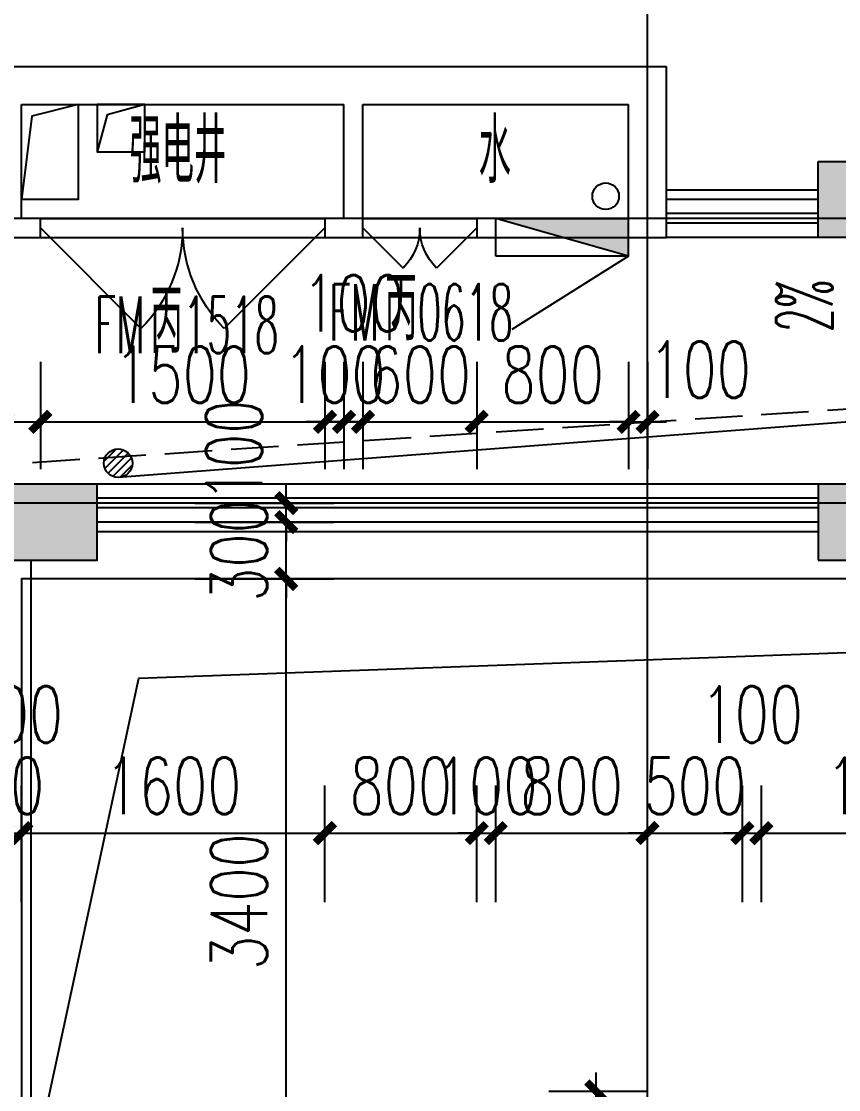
# Model space of a CAD drawing. Extents: x -59851 to 653804, y -249523 to 437614.
# Drawn here: x -37214 to -32906, y 18615 to 24244 of the extents above; entities that cross this region are included whole.
import ezdxf

# ---------------------------------------------------------------- set-up
doc = ezdxf.new("R2010")
doc.units = 0
doc.header["$LTSCALE"] = 1000
doc.header["$MEASUREMENT"] = 0
doc.linetypes.add('DASH', pattern=[0.35, 0.25, -0.1])
for name, color, linetype in [('-消防立管', 1, 'Continuous'), ('A-洞口', 105, 'Continuous'), ('A-疏散距离', 105, 'DASH'), ('A-看线', 105, 'Continuous'), ('A-第三道尺寸线', 105, 'Continuous'), ('A-线脚看线', 9, 'Continuous'), ('AE-FLOR', 151, 'Continuous'), ('DOOR_FIRE', 4, 'Continuous'), ('DOOR_FIRE_TEXT', 7, 'Continuous'), ('DOTE', 16, 'Continuous'), ('NL', 5, 'Continuous'), ('PUB_HATCH', 8, 'Continuous'), ('PUB_TEXT', 7, 'Continuous'), ('WALL', 2, 'Continuous'), ('ys', 154, 'Continuous'), ('剪力墙', 6, 'Continuous'), ('栏杆', 142, 'Continuous')]:
    doc.layers.add(name, color=color, linetype=linetype)
doc.layers.add('A-area(算全面积)', color=21, linetype='Continuous', plot=False)
doc.styles.add('_TCH_DIM', font='SIMPLEX.shx', dxfattribs={"width": 0.7, "bigfont": 'GBCBIG.shx'})
doc.styles.add('_TCH_DIM_T3', font='SIMPLEX.shx', dxfattribs={"width": 0.705882, "bigfont": 'GBCBIG.shx'})
doc.styles.add('_TCH_WINDOW', font='SIMPLEX.shx', dxfattribs={"width": 0.7, "height": 3.5, "bigfont": 'GBCBIG.shx'})
doc.styles.get("Standard").update_dxf_attribs({"font": 'gbenor.shx', "width": 0.7, "bigfont": 'gbcbig.shx'})
doc.dimstyles.new('_TCH_ARCH&&100', dxfattribs={"dimtxt": 297.5, "dimasz": 100, "dimexe": 250, "dimexo": 300, "dimgap": 100, "dimtad": 1, "dimdec": 0, "dimzin": 0, "dimdsep": 46, "dimtxsty": '_TCH_DIM_T3', "dimblk": 'ARCHTICK', "dimcen": 0.09, "dimclrt": 7, "dimazin": 2, "dimtfac": 1, "dimtdec": 0, "dimtix": 1, "dimtmove": 2, "dimatfit": 3, "dimfxl": 0, "dimtolj": 1, "dimtzin": 0, "dimarcsym": 0})

# ---------------------------------------------------------------- blocks, each defined once
blk = doc.blocks.new('jgjlq030328')
at = {"layer": 'PUB_HATCH'}
for points in [[(-279335, 22611.9), (-278735, 22611.9), (-278735, 22211.9), (-279335, 22211.9)], [(-283735, 20511.9), (-283135, 20511.9), (-283135, 20911.9), (-283735, 20911.9)], [(-279335, 20511.9), (-278735, 20511.9), (-278735, 20911.9), (-279335, 20911.9)]]:
    blk.add_hatch(color=256, dxfattribs=at).paths.add_polyline_path(points)
at = {"layer": '剪力墙'}
for points in [[(-279335, 22611.9), (-278735, 22611.9), (-278735, 22211.9), (-279335, 22211.9)], [(-283735, 20511.9), (-283135, 20511.9), (-283135, 20911.9), (-283735, 20911.9)], [(-279335, 20511.9), (-278735, 20511.9), (-278735, 20911.9), (-279335, 20911.9)]]:
    blk.add_lwpolyline(points, close=True, dxfattribs=at)
blk = doc.blocks.new('zhouxianssceng0329')
at = {"layer": 'DOTE'}
for p, q in [((-33913.7, 132089.9), (-33913.7, 156469.4)), ((5501.3, 148798.2), (-44988.6, 148798.2)), ((-20013.7, 147298.2), (-44988.6, 147298.2))]:
    blk.add_line(p, q, dxfattribs=at)
blk = doc.blocks.new('ssxianjiao0329')
at = {"layer": 'A-线脚看线'}
for points in [[(-33813.7, 148948.2), (-33013.7, 148948.2)], [(-36813.7, 147148.2), (-33013.7, 147148.2)], [(-37163.7, 146998.2), (-37163.7, 143498.2)]]:
    blk.add_lwpolyline(points, dxfattribs=at)
blk = doc.blocks.new('$DorLib2D$00000116')
at = {"color": 0}
for p, q in [((-0.5, 0), (-0.1464, 0.3536)), ((0.5, 0), (0.1464, 0.3536))]:
    blk.add_line(p, q, dxfattribs=at)
for centre, start, end in [((-0.5, 0), 0, 45), ((0.5, 0), 135, 180)]:
    blk.add_arc(centre, 0.5, start, end, dxfattribs=at)
blk = doc.blocks.new('youceshujing0329')
at = {"layer": 'A-洞口'}
for points in [[(-37213.7, 22682.6), (-36913.7, 22682.6), (-36913.7, 22182.6), (-37213.7, 22182.6)], [(-36813.7, 22682.6), (-36813.7, 22432.6), (-36563.7, 22432.6), (-36563.7, 22682.6)]]:
    blk.add_lwpolyline(points, close=True, dxfattribs=at)
for points in [[(-36913.7, 22682.6), (-37158.2, 22620.6), (-37213.7, 22182.6)], [(-36563.7, 22682.6), (-36761, 22628.3), (-36813.7, 22432.6)]]:
    blk.add_lwpolyline(points, dxfattribs=at)
at = {"layer": 'DOOR_FIRE'}
for p, q in [((-37113.7, 22082.6), (-35613.7, 22082.6)), ((-35413.7, 22082.6), (-34813.7, 22082.6)), ((-37113.7, 21982.6), (-35613.7, 21982.6)), ((-35413.7, 21982.6), (-34813.7, 21982.6))]:
    blk.add_line(p, q, dxfattribs=at)
at = {"layer": 'WALL'}
for p, q in [((-37413.7, 22882.6), (-35413.7, 22882.6)), ((-37413.7, 21982.6), (-37413.7, 22882.6)), ((-35413.7, 22882.6), (-33813.7, 22882.6)), ((-33813.7, 21982.6), (-33813.7, 22882.6)), ((-37213.7, 22682.6), (-35513.7, 22682.6)), ((-37213.7, 22082.6), (-37213.7, 22682.6)), ((-35513.7, 22082.6), (-35513.7, 22682.6)), ((-35413.7, 22082.6), (-35413.7, 22682.6)), ((-35413.7, 22682.6), (-34013.7, 22682.6)), ((-34013.7, 22082.6), (-34013.7, 22682.6)), ((-37113.7, 22082.6), (-37213.7, 22082.6)), ((-37113.7, 21982.6), (-37113.7, 22082.6)), ((-35513.7, 22082.6), (-35613.7, 22082.6)), ((-35613.7, 22082.6), (-35613.7, 21982.6)), ((-35413.7, 21982.6), (-35413.7, 22082.6)), ((-34013.7, 22082.6), (-34813.7, 22082.6)), ((-34813.7, 22082.6), (-34813.7, 21982.6)), ((-37413.7, 21982.6), (-37113.7, 21982.6)), ((-35613.7, 21982.6), (-35413.7, 21982.6)), ((-34813.7, 21982.6), (-33813.7, 21982.6))]:
    blk.add_line(p, q, dxfattribs=at)
at = {"layer": 'DOOR_FIRE', "zscale": 100}
for p, xscale, yscale in [((-36363.7, 22032.6), 1500, -1500), ((-35113.7, 22032.6), 600, -600)]:
    blk.add_blockref('$DorLib2D$00000116', p, dxfattribs=dict(at, xscale=xscale, yscale=yscale))
at = {"layer": 'DOOR_FIRE_TEXT', "style": '_TCH_WINDOW'}
for s, height, width, p in [('丙', 337.6, 0.7, (-35297.7, 21439)), ('FM', 297.5, 0.494118, (-35591.7, 21439)), ('0618', 297.5, 0.494118, (-35125.7, 21439)), ('FM', 297.5, 0.494118, (-36827.7, 21372.6)), ('丙', 337.6, 0.7, (-36533.7, 21372.6)), ('1518', 297.5, 0.494118, (-36361.7, 21372.6))]:
    blk.add_text(s, height=height, dxfattribs=dict(at, width=width)).set_placement(p)
at = {"layer": 'PUB_TEXT', "width": 0.7}
for s, height, p in [('强电井', 337.59, (-36644, 22269.3)), ('水', 337.6, (-34803.6, 22269.3))]:
    blk.add_text(s, height=height, dxfattribs=at).set_placement(p)
blk = doc.blocks.new('hhhhxintongqutong0329')
at = {"layer": 'A-area(算全面积)'}
blk.add_lwpolyline([(-37213.7, 20182.6), (-37213.7, 20182.6), (-37213.7, 20182.6), (-37213.7, 16782.6), (-34663.7, 16782.6), (-34663.7, 16782.6), (-33413.7, 16782.6), (-33413.7, 16782.6), (-31813.7, 16782.6), (-31813.7, 16982.6), (-31213.7, 16982.6), (-31213.7, 13682.6), (-29813.7, 13682.6), (-29813.7, 16982.6), (-29213.7, 16982.6), (-29213.7, 16782.6), (-27713.6, 16782.6), (-27713.6, 16782.6), (-26463.7, 16782.6), (-26463.7, 16782.6), (-25563.6, 16782.6), (-25563.7, 18382.6), (-22113.7, 18382.6), (-22113.7, 20182.6)], close=True, dxfattribs=at)
at = {"layer": 'A-看线'}
blk.add_lwpolyline([(-22113.7, 20182.6), (-37213.7, 20182.6)], dxfattribs=at)
at = {"layer": 'AE-FLOR'}
for points in [[(-33013.7, 22182.6), (-33813.7, 22182.6)], [(-33013.7, 21982.6), (-33813.7, 21982.6)], [(-33013.7, 20682.6), (-36813.7, 20682.6)], [(-33013.7, 20482.6), (-36813.7, 20482.6)]]:
    blk.add_lwpolyline(points, dxfattribs=at)
at = {"layer": '栏杆'}
for points in [[(-33013.7, 22107.6), (-33813.7, 22107.6)], [(-33013.7, 22057.6), (-33813.7, 22057.6)], [(-33013.7, 20607.6), (-36813.7, 20607.6)], [(-33013.7, 20557.6), (-36813.7, 20557.6)]]:
    blk.add_lwpolyline(points, dxfattribs=at)
blk = doc.blocks.new('_LV13')
at = {"color": 0}
for p, q in [((-0.071, 0.495), (-0.495, 0.071)), ((0.183, 0.465), (-0.465, -0.183)), ((0.354, 0.354), (-0.354, -0.354)), ((0.465, 0.183), (-0.183, -0.465)), ((0.495, -0.071), (0.071, -0.495))]:
    blk.add_line(p, q, dxfattribs=at)
blk.add_circle((0, 0), 0.5)
blk = doc.blocks.new('XHS1')
at = {"layer": '-消防立管'}
blk.add_hatch(color=253, dxfattribs=at).paths.add_polyline_path([(918395.2, -437306.6), (918595.2, -438006.6), (918595.2, -437306.6)])
for p, q in [((918395.2, -437306.6), (918595.2, -438006.6)), ((918395.2, -437306.6), (918395.2, -438006.6)), ((918395.2, -437306.6), (918595.2, -437306.6)), ((918595.2, -438006.6), (918595.2, -437306.6)), ((918395.2, -438006.6), (918595.2, -438006.6))]:
    blk.add_line(p, q, dxfattribs=at)
at = {"ltscale": 0.5}
blk.add_line((918395.2, -437306.6), (918008.9, -437922.4), dxfattribs=at)
blk = doc.blocks.new('2cengxiaohoushuan0429')
at = {"layer": '-消防立管'}
blk.add_circle((72107.4, 134982.5), 70, dxfattribs=at)
at = {"layer": '-消防立管', "xscale": -1, "rotation": 270}
blk.add_blockref('XHS1', (509534.5, -783728.9), dxfattribs=at)
blk = doc.blocks.new('_ArchTick')
at = {"color": 0, "linetype": 'ByBlock', "const_width": 0.4}
blk.add_lwpolyline([(-0.5, -0.5), (0.5, 0.5)], dxfattribs=at)
blk = doc.blocks.new('*D1151')
at = {"layer": 'A-第三道尺寸线', "color": 0, "lineweight": -2, "transparency": 16777216}
for p, q in [((-34183.6, 18605.7), (-34183.6, 18705.7)), ((-33913.8, 18605.7), (-34433.6, 18605.7)), ((-34183.6, 17905.7), (-34183.6, 18605.7)), ((-33913.8, 17905.7), (-34433.6, 17905.7)), ((-34183.6, 17905.7), (-34183.6, 17805.7))]:
    blk.add_line(p, q, dxfattribs=at)
at = {"layer": 'Defpoints', "color": 0, "transparency": 16777216}
for p in [(-34183.6, 18605.7), (-33613.8, 18605.7), (-33613.8, 17905.7)]:
    blk.add_point(p, dxfattribs=at)
at = {"layer": 'A-第三道尺寸线', "color": 0, "lineweight": -2, "transparency": 16777216, "xscale": 100, "yscale": 100, "zscale": 100}
for p, rotation in [((-34183.6, 18605.7), 270), ((-34183.6, 17905.7), 90)]:
    blk.add_blockref('_ArchTick', p, dxfattribs=dict(at, rotation=rotation))
at = {"layer": 'A-第三道尺寸线', "color": 7, "transparency": 16777216, "insert": (-34432.3, 18255.7), "char_height": 297.5, "attachment_point": 5, "rotation": 90, "style": '_TCH_DIM_T3'}
blk.add_mtext('\\A1;700', dxfattribs=at)
blk = doc.blocks.new('*D1225')
at = {"layer": 'A-第三道尺寸线', "color": 0, "lineweight": -2, "transparency": 16777216}
for p, q in [((-34013.7, 22450.2), (-34013.7, 21883.5)), ((-33913.7, 22450.2), (-33913.7, 21883.5)), ((-34013.7, 22133.5), (-34113.7, 22133.5)), ((-34013.7, 22133.5), (-33913.7, 22133.5)), ((-33913.7, 22133.5), (-33813.7, 22133.5))]:
    blk.add_line(p, q, dxfattribs=at)
at = {"layer": 'Defpoints', "color": 0, "transparency": 16777216}
for p in [(-34013.7, 22750.2), (-33913.7, 22750.2), (-33913.7, 22133.5)]:
    blk.add_point(p, dxfattribs=at)
at = {"layer": 'A-第三道尺寸线', "color": 0, "lineweight": -2, "transparency": 16777216, "xscale": 100, "yscale": 100, "zscale": 100}
blk.add_blockref('_ArchTick', (-34013.7, 22133.5), dxfattribs=at)
at = {"layer": 'A-第三道尺寸线', "color": 0, "lineweight": -2, "transparency": 16777216, "xscale": 100, "yscale": 100, "zscale": 100, "rotation": 180}
blk.add_blockref('_ArchTick', (-33913.7, 22133.5), dxfattribs=at)
at = {"layer": 'A-第三道尺寸线', "color": 7, "transparency": 16777216, "insert": (-33638.7, 22408.5), "char_height": 297.5, "attachment_point": 5, "style": '_TCH_DIM_T3'}
blk.add_mtext('\\A1;100', dxfattribs=at)
blk = doc.blocks.new('*D1226')
at = {"layer": 'A-第三道尺寸线', "color": 0, "lineweight": -2, "transparency": 16777216}
for p, q in [((-34813.7, 22450.2), (-34813.7, 21883.5)), ((-34013.7, 22450.2), (-34013.7, 21883.5)), ((-34813.7, 22133.5), (-34013.7, 22133.5))]:
    blk.add_line(p, q, dxfattribs=at)
at = {"layer": 'Defpoints', "color": 0, "transparency": 16777216}
for p in [(-34813.7, 22750.2), (-34013.7, 22750.2), (-34013.7, 22133.5)]:
    blk.add_point(p, dxfattribs=at)
at = {"layer": 'A-第三道尺寸线', "color": 0, "lineweight": -2, "transparency": 16777216, "xscale": 100, "yscale": 100, "zscale": 100, "rotation": 180}
blk.add_blockref('_ArchTick', (-34813.7, 22133.5), dxfattribs=at)
at = {"layer": 'A-第三道尺寸线', "color": 0, "lineweight": -2, "transparency": 16777216, "xscale": 100, "yscale": 100, "zscale": 100}
blk.add_blockref('_ArchTick', (-34013.7, 22133.5), dxfattribs=at)
at = {"layer": 'A-第三道尺寸线', "color": 7, "transparency": 16777216, "insert": (-34413.7, 22382.2), "char_height": 297.5, "attachment_point": 5, "style": '_TCH_DIM_T3'}
blk.add_mtext('\\A1;800', dxfattribs=at)
blk = doc.blocks.new('*D1227')
at = {"layer": 'A-第三道尺寸线', "color": 0, "lineweight": -2, "transparency": 16777216}
for p, q in [((-35413.7, 22450.2), (-35413.7, 21883.5)), ((-34813.7, 22450.2), (-34813.7, 21883.5)), ((-35413.7, 22133.5), (-35513.7, 22133.5)), ((-35413.7, 22133.5), (-34813.7, 22133.5)), ((-34813.7, 22133.5), (-34713.7, 22133.5))]:
    blk.add_line(p, q, dxfattribs=at)
at = {"layer": 'Defpoints', "color": 0, "transparency": 16777216}
for p in [(-35413.7, 22750.2), (-34813.7, 22750.2), (-34813.7, 22133.5)]:
    blk.add_point(p, dxfattribs=at)
at = {"layer": 'A-第三道尺寸线', "color": 0, "lineweight": -2, "transparency": 16777216, "xscale": 100, "yscale": 100, "zscale": 100}
blk.add_blockref('_ArchTick', (-35413.7, 22133.5), dxfattribs=at)
at = {"layer": 'A-第三道尺寸线', "color": 0, "lineweight": -2, "transparency": 16777216, "xscale": 100, "yscale": 100, "zscale": 100, "rotation": 180}
blk.add_blockref('_ArchTick', (-34813.7, 22133.5), dxfattribs=at)
at = {"layer": 'A-第三道尺寸线', "color": 7, "transparency": 16777216, "insert": (-35113.7, 22382.2), "char_height": 297.5, "attachment_point": 5, "style": '_TCH_DIM_T3'}
blk.add_mtext('\\A1;600', dxfattribs=at)
blk = doc.blocks.new('*D1228')
at = {"layer": 'A-第三道尺寸线', "color": 0, "lineweight": -2, "transparency": 16777216}
for p, q in [((-35513.7, 22450.2), (-35513.7, 21883.5)), ((-35413.7, 22450.2), (-35413.7, 21883.5)), ((-35513.7, 22133.5), (-35613.7, 22133.5)), ((-35513.7, 22133.5), (-35413.7, 22133.5)), ((-35413.7, 22133.5), (-35313.7, 22133.5))]:
    blk.add_line(p, q, dxfattribs=at)
at = {"layer": 'Defpoints', "color": 0, "transparency": 16777216}
for p in [(-35513.7, 22750.2), (-35413.7, 22750.2), (-35413.7, 22133.5)]:
    blk.add_point(p, dxfattribs=at)
at = {"layer": 'A-第三道尺寸线', "color": 0, "lineweight": -2, "transparency": 16777216, "xscale": 100, "yscale": 100, "zscale": 100}
blk.add_blockref('_ArchTick', (-35513.7, 22133.5), dxfattribs=at)
at = {"layer": 'A-第三道尺寸线', "color": 0, "lineweight": -2, "transparency": 16777216, "xscale": 100, "yscale": 100, "zscale": 100, "rotation": 180}
blk.add_blockref('_ArchTick', (-35413.7, 22133.5), dxfattribs=at)
at = {"layer": 'A-第三道尺寸线', "color": 7, "transparency": 16777216, "insert": (-35463.7, 22758.5), "char_height": 297.5, "attachment_point": 5, "style": '_TCH_DIM_T3'}
blk.add_mtext('\\A1;100', dxfattribs=at)
blk = doc.blocks.new('*D1229')
at = {"layer": 'A-第三道尺寸线', "color": 0, "lineweight": -2, "transparency": 16777216}
for p, q in [((-35613.7, 22450.2), (-35613.7, 21883.5)), ((-35513.7, 22450.2), (-35513.7, 21883.5)), ((-35613.7, 22133.5), (-35713.7, 22133.5)), ((-35613.7, 22133.5), (-35513.7, 22133.5)), ((-35513.7, 22133.5), (-35413.7, 22133.5))]:
    blk.add_line(p, q, dxfattribs=at)
at = {"layer": 'Defpoints', "color": 0, "transparency": 16777216}
for p in [(-35613.7, 22750.2), (-35513.7, 22750.2), (-35513.7, 22133.5)]:
    blk.add_point(p, dxfattribs=at)
at = {"layer": 'A-第三道尺寸线', "color": 0, "lineweight": -2, "transparency": 16777216, "xscale": 100, "yscale": 100, "zscale": 100}
blk.add_blockref('_ArchTick', (-35613.7, 22133.5), dxfattribs=at)
at = {"layer": 'A-第三道尺寸线', "color": 0, "lineweight": -2, "transparency": 16777216, "xscale": 100, "yscale": 100, "zscale": 100, "rotation": 180}
blk.add_blockref('_ArchTick', (-35513.7, 22133.5), dxfattribs=at)
at = {"layer": 'A-第三道尺寸线', "color": 7, "transparency": 16777216, "insert": (-35563.7, 22382.2), "char_height": 297.5, "attachment_point": 5, "style": '_TCH_DIM_T3'}
blk.add_mtext('\\A1;100', dxfattribs=at)
blk = doc.blocks.new('*D1230')
at = {"layer": 'A-第三道尺寸线', "color": 0, "lineweight": -2, "transparency": 16777216}
for p, q in [((-37113.7, 22450.2), (-37113.7, 21883.5)), ((-35613.7, 22450.2), (-35613.7, 21883.5)), ((-37113.7, 22133.5), (-35613.7, 22133.5))]:
    blk.add_line(p, q, dxfattribs=at)
at = {"layer": 'Defpoints', "color": 0, "transparency": 16777216}
for p in [(-37113.7, 22750.2), (-35613.7, 22750.2), (-35613.7, 22133.5)]:
    blk.add_point(p, dxfattribs=at)
at = {"layer": 'A-第三道尺寸线', "color": 0, "lineweight": -2, "transparency": 16777216, "xscale": 100, "yscale": 100, "zscale": 100, "rotation": 180}
blk.add_blockref('_ArchTick', (-37113.7, 22133.5), dxfattribs=at)
at = {"layer": 'A-第三道尺寸线', "color": 0, "lineweight": -2, "transparency": 16777216, "xscale": 100, "yscale": 100, "zscale": 100}
blk.add_blockref('_ArchTick', (-35613.7, 22133.5), dxfattribs=at)
at = {"layer": 'A-第三道尺寸线', "color": 7, "transparency": 16777216, "insert": (-36363.7, 22382.2), "char_height": 297.5, "attachment_point": 5, "style": '_TCH_DIM_T3'}
blk.add_mtext('\\A1;1500', dxfattribs=at)
blk = doc.blocks.new('*D1231')
at = {"layer": 'A-第三道尺寸线', "color": 0, "lineweight": -2, "transparency": 16777216}
for p, q in [((-37313.7, 22450.2), (-37313.7, 21883.5)), ((-37113.7, 22450.2), (-37113.7, 21883.5)), ((-37313.7, 22133.5), (-37413.7, 22133.5)), ((-37313.7, 22133.5), (-37113.7, 22133.5)), ((-37113.7, 22133.5), (-37013.7, 22133.5))]:
    blk.add_line(p, q, dxfattribs=at)
at = {"layer": 'Defpoints', "color": 0, "transparency": 16777216}
for p in [(-37313.7, 22750.2), (-37113.7, 22750.2), (-37113.7, 22133.5)]:
    blk.add_point(p, dxfattribs=at)
at = {"layer": 'A-第三道尺寸线', "color": 0, "lineweight": -2, "transparency": 16777216, "xscale": 100, "yscale": 100, "zscale": 100}
blk.add_blockref('_ArchTick', (-37313.7, 22133.5), dxfattribs=at)
at = {"layer": 'A-第三道尺寸线', "color": 0, "lineweight": -2, "transparency": 16777216, "xscale": 100, "yscale": 100, "zscale": 100, "rotation": 180}
blk.add_blockref('_ArchTick', (-37113.7, 22133.5), dxfattribs=at)
at = {"layer": 'A-第三道尺寸线', "color": 7, "transparency": 16777216, "insert": (-37602.7, 22408.5), "char_height": 297.5, "attachment_point": 5, "style": '_TCH_DIM_T3'}
blk.add_mtext('\\A1;200', dxfattribs=at)
blk = doc.blocks.new('*D1232')
at = {"layer": 'A-第三道尺寸线', "color": 0, "lineweight": -2, "transparency": 16777216}
for p, q in [((-35817.5, 21705.7), (-35817.5, 21805.7)), ((-36298.7, 21705.7), (-35567.5, 21705.7)), ((-35817.5, 21605.7), (-35817.5, 21705.7)), ((-36298.7, 21605.7), (-35567.5, 21605.7)), ((-35817.5, 21605.7), (-35817.5, 21505.7))]:
    blk.add_line(p, q, dxfattribs=at)
at = {"layer": 'Defpoints', "color": 0, "transparency": 16777216}
for p in [(-36598.7, 21705.7), (-35817.5, 21705.7), (-36598.7, 21605.7)]:
    blk.add_point(p, dxfattribs=at)
at = {"layer": 'A-第三道尺寸线', "color": 0, "lineweight": -2, "transparency": 16777216, "xscale": 100, "yscale": 100, "zscale": 100}
for p, rotation in [((-35817.5, 21705.7), 270), ((-35817.5, 21605.7), 90)]:
    blk.add_blockref('_ArchTick', p, dxfattribs=dict(at, rotation=rotation))
at = {"layer": 'A-第三道尺寸线', "color": 7, "transparency": 16777216, "insert": (-36092.5, 21980.7), "char_height": 297.5, "attachment_point": 5, "rotation": 90, "style": '_TCH_DIM_T3'}
blk.add_mtext('\\A1;100', dxfattribs=at)
blk = doc.blocks.new('*D1233')
at = {"layer": 'A-第三道尺寸线', "color": 0, "lineweight": -2, "transparency": 16777216}
for p, q in [((-35817.5, 21605.7), (-35817.5, 21705.7)), ((-36298.7, 21605.7), (-35567.5, 21605.7)), ((-35817.5, 21305.7), (-35817.5, 21605.7)), ((-36298.7, 21305.7), (-35567.5, 21305.7)), ((-35817.5, 21305.7), (-35817.5, 21205.7))]:
    blk.add_line(p, q, dxfattribs=at)
at = {"layer": 'Defpoints', "color": 0, "transparency": 16777216}
for p in [(-36598.7, 21605.7), (-35817.5, 21605.7), (-36598.7, 21305.7)]:
    blk.add_point(p, dxfattribs=at)
at = {"layer": 'A-第三道尺寸线', "color": 0, "lineweight": -2, "transparency": 16777216, "xscale": 100, "yscale": 100, "zscale": 100}
for p, rotation in [((-35817.5, 21605.7), 270), ((-35817.5, 21305.7), 90)]:
    blk.add_blockref('_ArchTick', p, dxfattribs=dict(at, rotation=rotation))
at = {"layer": 'A-第三道尺寸线', "color": 7, "transparency": 16777216, "insert": (-36066.2, 21455.7), "char_height": 297.5, "attachment_point": 5, "rotation": 90, "style": '_TCH_DIM_T3'}
blk.add_mtext('\\A1;300', dxfattribs=at)
blk = doc.blocks.new('*D1234')
at = {"layer": 'A-第三道尺寸线', "color": 0, "lineweight": -2, "transparency": 16777216}
for p, q in [((-36298.7, 21305.7), (-35567.5, 21305.7)), ((-35817.5, 17905.7), (-35817.5, 21305.7)), ((-36298.7, 17905.7), (-35567.5, 17905.7))]:
    blk.add_line(p, q, dxfattribs=at)
at = {"layer": 'Defpoints', "color": 0, "transparency": 16777216}
for p in [(-36598.7, 21305.7), (-35817.5, 21305.7), (-36598.7, 17905.7)]:
    blk.add_point(p, dxfattribs=at)
at = {"layer": 'A-第三道尺寸线', "color": 0, "lineweight": -2, "transparency": 16777216, "xscale": 100, "yscale": 100, "zscale": 100}
for p, rotation in [((-35817.5, 21305.7), 90), ((-35817.5, 17905.7), 270)]:
    blk.add_blockref('_ArchTick', p, dxfattribs=dict(at, rotation=rotation))
at = {"layer": 'A-第三道尺寸线', "color": 7, "transparency": 16777216, "insert": (-36066.2, 19605.7), "char_height": 297.5, "attachment_point": 5, "rotation": 90, "style": '_TCH_DIM_T3'}
blk.add_mtext('\\A1;3400', dxfattribs=at)
blk = doc.blocks.new('*D1964')
at = {"layer": 'A-第三道尺寸线', "color": 0, "lineweight": -2, "transparency": 16777216}
for p, q in [((-37413.7, 19603.6), (-37413.7, 20217)), ((-37313.7, 19603.6), (-37313.7, 20217)), ((-37413.7, 19967), (-37513.7, 19967)), ((-37413.7, 19967), (-37313.7, 19967)), ((-37313.7, 19967), (-37213.7, 19967))]:
    blk.add_line(p, q, dxfattribs=at)
at = {"layer": 'Defpoints', "color": 0, "transparency": 16777216}
for p in [(-37313.7, 19967), (-37413.7, 19303.6), (-37313.7, 19303.6)]:
    blk.add_point(p, dxfattribs=at)
at = {"layer": 'A-第三道尺寸线', "color": 0, "lineweight": -2, "transparency": 16777216, "xscale": 100, "yscale": 100, "zscale": 100}
blk.add_blockref('_ArchTick', (-37413.7, 19967), dxfattribs=at)
at = {"layer": 'A-第三道尺寸线', "color": 0, "lineweight": -2, "transparency": 16777216, "xscale": 100, "yscale": 100, "zscale": 100, "rotation": 180}
blk.add_blockref('_ArchTick', (-37313.7, 19967), dxfattribs=at)
at = {"layer": 'A-第三道尺寸线', "color": 7, "transparency": 16777216, "insert": (-37363.7, 20215.7), "char_height": 297.5, "attachment_point": 5, "style": '_TCH_DIM_T3'}
blk.add_mtext('\\A1;100', dxfattribs=at)
blk = doc.blocks.new('*D1965')
at = {"layer": 'A-第三道尺寸线', "color": 0, "lineweight": -2, "transparency": 16777216}
for p, q in [((-37313.7, 19603.6), (-37313.7, 20217)), ((-37213.7, 19603.6), (-37213.7, 20217)), ((-37313.7, 19967), (-37413.7, 19967)), ((-37313.7, 19967), (-37213.7, 19967)), ((-37213.7, 19967), (-37113.7, 19967))]:
    blk.add_line(p, q, dxfattribs=at)
at = {"layer": 'Defpoints', "color": 0, "transparency": 16777216}
for p in [(-37213.7, 19967), (-37313.7, 19303.6), (-37213.7, 19303.6)]:
    blk.add_point(p, dxfattribs=at)
at = {"layer": 'A-第三道尺寸线', "color": 0, "lineweight": -2, "transparency": 16777216, "xscale": 100, "yscale": 100, "zscale": 100}
blk.add_blockref('_ArchTick', (-37313.7, 19967), dxfattribs=at)
at = {"layer": 'A-第三道尺寸线', "color": 0, "lineweight": -2, "transparency": 16777216, "xscale": 100, "yscale": 100, "zscale": 100, "rotation": 180}
blk.add_blockref('_ArchTick', (-37213.7, 19967), dxfattribs=at)
at = {"layer": 'A-第三道尺寸线', "color": 7, "transparency": 16777216, "insert": (-37263.7, 20592), "char_height": 297.5, "attachment_point": 5, "style": '_TCH_DIM_T3'}
blk.add_mtext('\\A1;100', dxfattribs=at)
blk = doc.blocks.new('*D1966')
at = {"layer": 'A-第三道尺寸线', "color": 0, "lineweight": -2, "transparency": 16777216}
for p, q in [((-37213.7, 19603.6), (-37213.7, 20217)), ((-35613.8, 19603.6), (-35613.8, 20217)), ((-37213.7, 19967), (-35613.8, 19967))]:
    blk.add_line(p, q, dxfattribs=at)
at = {"layer": 'Defpoints', "color": 0, "transparency": 16777216}
for p in [(-35613.8, 19967), (-37213.7, 19303.6), (-35613.8, 19303.6)]:
    blk.add_point(p, dxfattribs=at)
at = {"layer": 'A-第三道尺寸线', "color": 0, "lineweight": -2, "transparency": 16777216, "xscale": 100, "yscale": 100, "zscale": 100, "rotation": 180}
blk.add_blockref('_ArchTick', (-37213.7, 19967), dxfattribs=at)
at = {"layer": 'A-第三道尺寸线', "color": 0, "lineweight": -2, "transparency": 16777216, "xscale": 100, "yscale": 100, "zscale": 100}
blk.add_blockref('_ArchTick', (-35613.8, 19967), dxfattribs=at)
at = {"layer": 'A-第三道尺寸线', "color": 7, "transparency": 16777216, "insert": (-36413.8, 20215.7), "char_height": 297.5, "attachment_point": 5, "style": '_TCH_DIM_T3'}
blk.add_mtext('\\A1;1600', dxfattribs=at)
blk = doc.blocks.new('*D1967')
at = {"layer": 'A-第三道尺寸线', "color": 0, "lineweight": -2, "transparency": 16777216}
for p, q in [((-35613.8, 19603.6), (-35613.8, 20217)), ((-34813.7, 19603.6), (-34813.7, 20217)), ((-35613.8, 19967), (-34813.7, 19967))]:
    blk.add_line(p, q, dxfattribs=at)
at = {"layer": 'Defpoints', "color": 0, "transparency": 16777216}
for p in [(-34813.7, 19967), (-35613.8, 19303.6), (-34813.7, 19303.6)]:
    blk.add_point(p, dxfattribs=at)
at = {"layer": 'A-第三道尺寸线', "color": 0, "lineweight": -2, "transparency": 16777216, "xscale": 100, "yscale": 100, "zscale": 100, "rotation": 180}
blk.add_blockref('_ArchTick', (-35613.8, 19967), dxfattribs=at)
at = {"layer": 'A-第三道尺寸线', "color": 0, "lineweight": -2, "transparency": 16777216, "xscale": 100, "yscale": 100, "zscale": 100}
blk.add_blockref('_ArchTick', (-34813.7, 19967), dxfattribs=at)
at = {"layer": 'A-第三道尺寸线', "color": 7, "transparency": 16777216, "insert": (-35213.8, 20215.7), "char_height": 297.5, "attachment_point": 5, "style": '_TCH_DIM_T3'}
blk.add_mtext('\\A1;800', dxfattribs=at)
blk = doc.blocks.new('*D1968')
at = {"layer": 'A-第三道尺寸线', "color": 0, "lineweight": -2, "transparency": 16777216}
for p, q in [((-34813.7, 19603.6), (-34813.7, 20217)), ((-34713.7, 19603.6), (-34713.7, 20217)), ((-34813.7, 19967), (-34913.7, 19967)), ((-34813.7, 19967), (-34713.7, 19967)), ((-34713.7, 19967), (-34613.7, 19967))]:
    blk.add_line(p, q, dxfattribs=at)
at = {"layer": 'Defpoints', "color": 0, "transparency": 16777216}
for p in [(-34713.7, 19967), (-34813.7, 19303.6), (-34713.7, 19303.6)]:
    blk.add_point(p, dxfattribs=at)
at = {"layer": 'A-第三道尺寸线', "color": 0, "lineweight": -2, "transparency": 16777216, "xscale": 100, "yscale": 100, "zscale": 100}
blk.add_blockref('_ArchTick', (-34813.7, 19967), dxfattribs=at)
at = {"layer": 'A-第三道尺寸线', "color": 0, "lineweight": -2, "transparency": 16777216, "xscale": 100, "yscale": 100, "zscale": 100, "rotation": 180}
blk.add_blockref('_ArchTick', (-34713.7, 19967), dxfattribs=at)
at = {"layer": 'A-第三道尺寸线', "color": 7, "transparency": 16777216, "insert": (-34763.7, 20215.7), "char_height": 297.5, "attachment_point": 5, "style": '_TCH_DIM_T3'}
blk.add_mtext('\\A1;100', dxfattribs=at)
blk = doc.blocks.new('*D1969')
at = {"layer": 'A-第三道尺寸线', "color": 0, "lineweight": -2, "transparency": 16777216}
for p, q in [((-34713.7, 19603.6), (-34713.7, 20217)), ((-33913.7, 19603.6), (-33913.7, 20217)), ((-34713.7, 19967), (-33913.7, 19967))]:
    blk.add_line(p, q, dxfattribs=at)
at = {"layer": 'Defpoints', "color": 0, "transparency": 16777216}
for p in [(-33913.7, 19967), (-34713.7, 19303.6), (-33913.7, 19303.6)]:
    blk.add_point(p, dxfattribs=at)
at = {"layer": 'A-第三道尺寸线', "color": 0, "lineweight": -2, "transparency": 16777216, "xscale": 100, "yscale": 100, "zscale": 100, "rotation": 180}
blk.add_blockref('_ArchTick', (-34713.7, 19967), dxfattribs=at)
at = {"layer": 'A-第三道尺寸线', "color": 0, "lineweight": -2, "transparency": 16777216, "xscale": 100, "yscale": 100, "zscale": 100}
blk.add_blockref('_ArchTick', (-33913.7, 19967), dxfattribs=at)
at = {"layer": 'A-第三道尺寸线', "color": 7, "transparency": 16777216, "insert": (-34313.7, 20215.7), "char_height": 297.5, "attachment_point": 5, "style": '_TCH_DIM_T3'}
blk.add_mtext('\\A1;800', dxfattribs=at)
blk = doc.blocks.new('*D1970')
at = {"layer": 'A-第三道尺寸线', "color": 0, "lineweight": -2, "transparency": 16777216}
for p, q in [((-33913.7, 19603.6), (-33913.7, 20217)), ((-33413.7, 19603.6), (-33413.7, 20217)), ((-33913.7, 19967), (-34013.7, 19967)), ((-33913.7, 19967), (-33413.7, 19967)), ((-33413.7, 19967), (-33313.7, 19967))]:
    blk.add_line(p, q, dxfattribs=at)
at = {"layer": 'Defpoints', "color": 0, "transparency": 16777216}
for p in [(-33413.7, 19967), (-33913.7, 19303.6), (-33413.7, 19303.6)]:
    blk.add_point(p, dxfattribs=at)
at = {"layer": 'A-第三道尺寸线', "color": 0, "lineweight": -2, "transparency": 16777216, "xscale": 100, "yscale": 100, "zscale": 100}
blk.add_blockref('_ArchTick', (-33913.7, 19967), dxfattribs=at)
at = {"layer": 'A-第三道尺寸线', "color": 0, "lineweight": -2, "transparency": 16777216, "xscale": 100, "yscale": 100, "zscale": 100, "rotation": 180}
blk.add_blockref('_ArchTick', (-33413.7, 19967), dxfattribs=at)
at = {"layer": 'A-第三道尺寸线', "color": 7, "transparency": 16777216, "insert": (-33663.7, 20215.7), "char_height": 297.5, "attachment_point": 5, "style": '_TCH_DIM_T3'}
blk.add_mtext('\\A1;500', dxfattribs=at)
blk = doc.blocks.new('*D1971')
at = {"layer": 'A-第三道尺寸线', "color": 0, "lineweight": -2, "transparency": 16777216}
for p, q in [((-33413.7, 19603.6), (-33413.7, 20217)), ((-33313.7, 19603.6), (-33313.7, 20217)), ((-33413.7, 19967), (-33513.7, 19967)), ((-33413.7, 19967), (-33313.7, 19967)), ((-33313.7, 19967), (-33213.7, 19967))]:
    blk.add_line(p, q, dxfattribs=at)
at = {"layer": 'Defpoints', "color": 0, "transparency": 16777216}
for p in [(-33313.7, 19967), (-33413.7, 19303.6), (-33313.7, 19303.6)]:
    blk.add_point(p, dxfattribs=at)
at = {"layer": 'A-第三道尺寸线', "color": 0, "lineweight": -2, "transparency": 16777216, "xscale": 100, "yscale": 100, "zscale": 100}
blk.add_blockref('_ArchTick', (-33413.7, 19967), dxfattribs=at)
at = {"layer": 'A-第三道尺寸线', "color": 0, "lineweight": -2, "transparency": 16777216, "xscale": 100, "yscale": 100, "zscale": 100, "rotation": 180}
blk.add_blockref('_ArchTick', (-33313.7, 19967), dxfattribs=at)
at = {"layer": 'A-第三道尺寸线', "color": 7, "transparency": 16777216, "insert": (-33363.7, 20592), "char_height": 297.5, "attachment_point": 5, "style": '_TCH_DIM_T3'}
blk.add_mtext('\\A1;100', dxfattribs=at)
blk = doc.blocks.new('*D1972')
at = {"layer": 'A-第三道尺寸线', "color": 0, "lineweight": -2, "transparency": 16777216}
for p, q in [((-33313.7, 19603.6), (-33313.7, 20217)), ((-31913.7, 19603.6), (-31913.7, 20217)), ((-33313.7, 19967), (-31913.7, 19967))]:
    blk.add_line(p, q, dxfattribs=at)
at = {"layer": 'Defpoints', "color": 0, "transparency": 16777216}
for p in [(-31913.7, 19967), (-33313.7, 19303.6), (-31913.7, 19303.6)]:
    blk.add_point(p, dxfattribs=at)
at = {"layer": 'A-第三道尺寸线', "color": 0, "lineweight": -2, "transparency": 16777216, "xscale": 100, "yscale": 100, "zscale": 100, "rotation": 180}
blk.add_blockref('_ArchTick', (-33313.7, 19967), dxfattribs=at)
at = {"layer": 'A-第三道尺寸线', "color": 0, "lineweight": -2, "transparency": 16777216, "xscale": 100, "yscale": 100, "zscale": 100}
blk.add_blockref('_ArchTick', (-31913.7, 19967), dxfattribs=at)
at = {"layer": 'A-第三道尺寸线', "color": 7, "transparency": 16777216, "insert": (-32613.7, 20215.7), "char_height": 297.5, "attachment_point": 5, "style": '_TCH_DIM_T3'}
blk.add_mtext('\\A1;1400', dxfattribs=at)

msp = doc.modelspace()

# ---------------------------------------------------------------- linework, layer by layer
at = {"layer": 'A-洞口'}
msp.add_lwpolyline([(-37213.7, 17905.7), (-36594.5, 20783.2), (-22163.7, 21305.7)], dxfattribs=at)
at = {"layer": 'A-疏散距离'}
msp.add_lwpolyline([(-38913.7, 16505.7), (-37505.1, 21897), (-19113.7, 23105.7)], dxfattribs=at)
at = {"layer": 'ys'}
msp.add_lwpolyline([(-22164, 21805.7), (-29663.7, 22376.7), (-36703.7, 21840.7)], dxfattribs=at)

# ---------------------------------------------------------------- block references
for name, p in [('zhouxianssceng0329', (0, -125592.5)), ('ssxianjiao0329', (0, -125592.5)), ('hhhhxintongqutong0329', (0, 1123.1)), ('2cengxiaohoushuan0429', (-106241.6, -111660.5)), ('youceshujing0329', (0, 1123.1))]:
    msp.add_blockref(name, p)
at = {"layer": 'NL', "ltscale": 0.5, "extrusion": (0, 0, -1), "xscale": -150, "yscale": 150, "zscale": -150}
msp.add_blockref('_LV13', (36703.7, 21915.7), dxfattribs=at)
at = {"layer": '剪力墙'}
msp.add_blockref('jgjlq030328', (246321.3, 893.8, 0), dxfattribs=at)

# ---------------------------------------------------------------- texts
at = {"layer": 'PUB_TEXT', "style": '_TCH_DIM', "width": 0.494118}
msp.add_text('2%', height=297.5, rotation=90, dxfattribs=at).set_placement((-32938.9, 22606.4))

# ---------------------------------------------------------------- dimensions: what is measured, and where the dimension line sits
at = {"layer": 'A-第三道尺寸线'}
for base, p1, p2, angle, picture, middle in [((-35413.7, 22133.5), (-35513.7, 22750.2), (-35413.7, 22750.2), 360, '*D1228', (-35463.7, 22758.5)), ((-37113.7, 22133.5), (-37313.7, 22750.2), (-37113.7, 22750.2), 360, '*D1231', (-37602.7, 22408.5)), ((-33913.7, 22133.5), (-34013.7, 22750.2), (-33913.7, 22750.2), 360, '*D1225', (-33638.7, 22408.5)), ((-35817.5, 21705.7), (-36598.7, 21605.7), (-36598.7, 21705.7), 90, '*D1232', (-36092.5, 21980.7)), ((-37213.7, 19967), (-37313.7, 19303.6), (-37213.7, 19303.6), 0, '*D1965', (-37263.7, 20592)), ((-33313.7, 19967), (-33413.7, 19303.6), (-33313.7, 19303.6), 0, '*D1971', (-33363.7, 20592))]:
    dim = msp.add_linear_dim(base=base, p1=p1, p2=p2, angle=angle, dimstyle='_TCH_ARCH&&100', dxfattribs=at)
    dim.commit()
    dim.dimension.update_dxf_attribs({"geometry": picture, "text_midpoint": middle, "dimtype": 161})
for p1, p2, distance, picture, middle in [((-37113.7, 22750.2), (-35613.7, 22750.2), -616.7, '*D1230', (-36363.7, 22382.2)), ((-35613.7, 22750.2), (-35513.7, 22750.2), -616.7, '*D1229', (-35563.7, 22382.2)), ((-35413.7, 22750.2), (-34813.7, 22750.2), -616.7, '*D1227', (-35113.7, 22382.2)), ((-34813.7, 22750.2), (-34013.7, 22750.2), -616.7, '*D1226', (-34413.7, 22382.2)), ((-36598.7, 21305.7), (-36598.7, 21605.7), -781.2, '*D1233', (-36066.2, 21455.7)), ((-36598.7, 17905.7), (-36598.7, 21305.7), -781.2, '*D1234', (-36066.2, 19605.7)), ((-37413.7, 19303.6), (-37313.7, 19303.6), 663.4, '*D1964', (-37363.7, 20215.7)), ((-37213.7, 19303.6), (-35613.8, 19303.6), 663.4, '*D1966', (-36413.8, 20215.7)), ((-35613.8, 19303.6), (-34813.7, 19303.6), 663.4, '*D1967', (-35213.8, 20215.7)), ((-34813.7, 19303.6), (-34713.7, 19303.6), 663.4, '*D1968', (-34763.7, 20215.7)), ((-34713.7, 19303.6), (-33913.7, 19303.6), 663.4, '*D1969', (-34313.7, 20215.7)), ((-33913.7, 19303.6), (-33413.7, 19303.6), 663.4, '*D1970', (-33663.7, 20215.7)), ((-33313.7, 19303.6), (-31913.7, 19303.6), 663.4, '*D1972', (-32613.7, 20215.7)), ((-33613.8, 17905.7), (-33613.8, 18605.7), 569.8, '*D1151', (-34432.3, 18255.7))]:
    dim = msp.add_aligned_dim(p1=p1, p2=p2, distance=distance, dimstyle='_TCH_ARCH&&100', dxfattribs=at)
    dim.commit()
    dim.dimension.update_dxf_attribs({"geometry": picture, "text_midpoint": middle})

doc.saveas('drawing.dxf')
